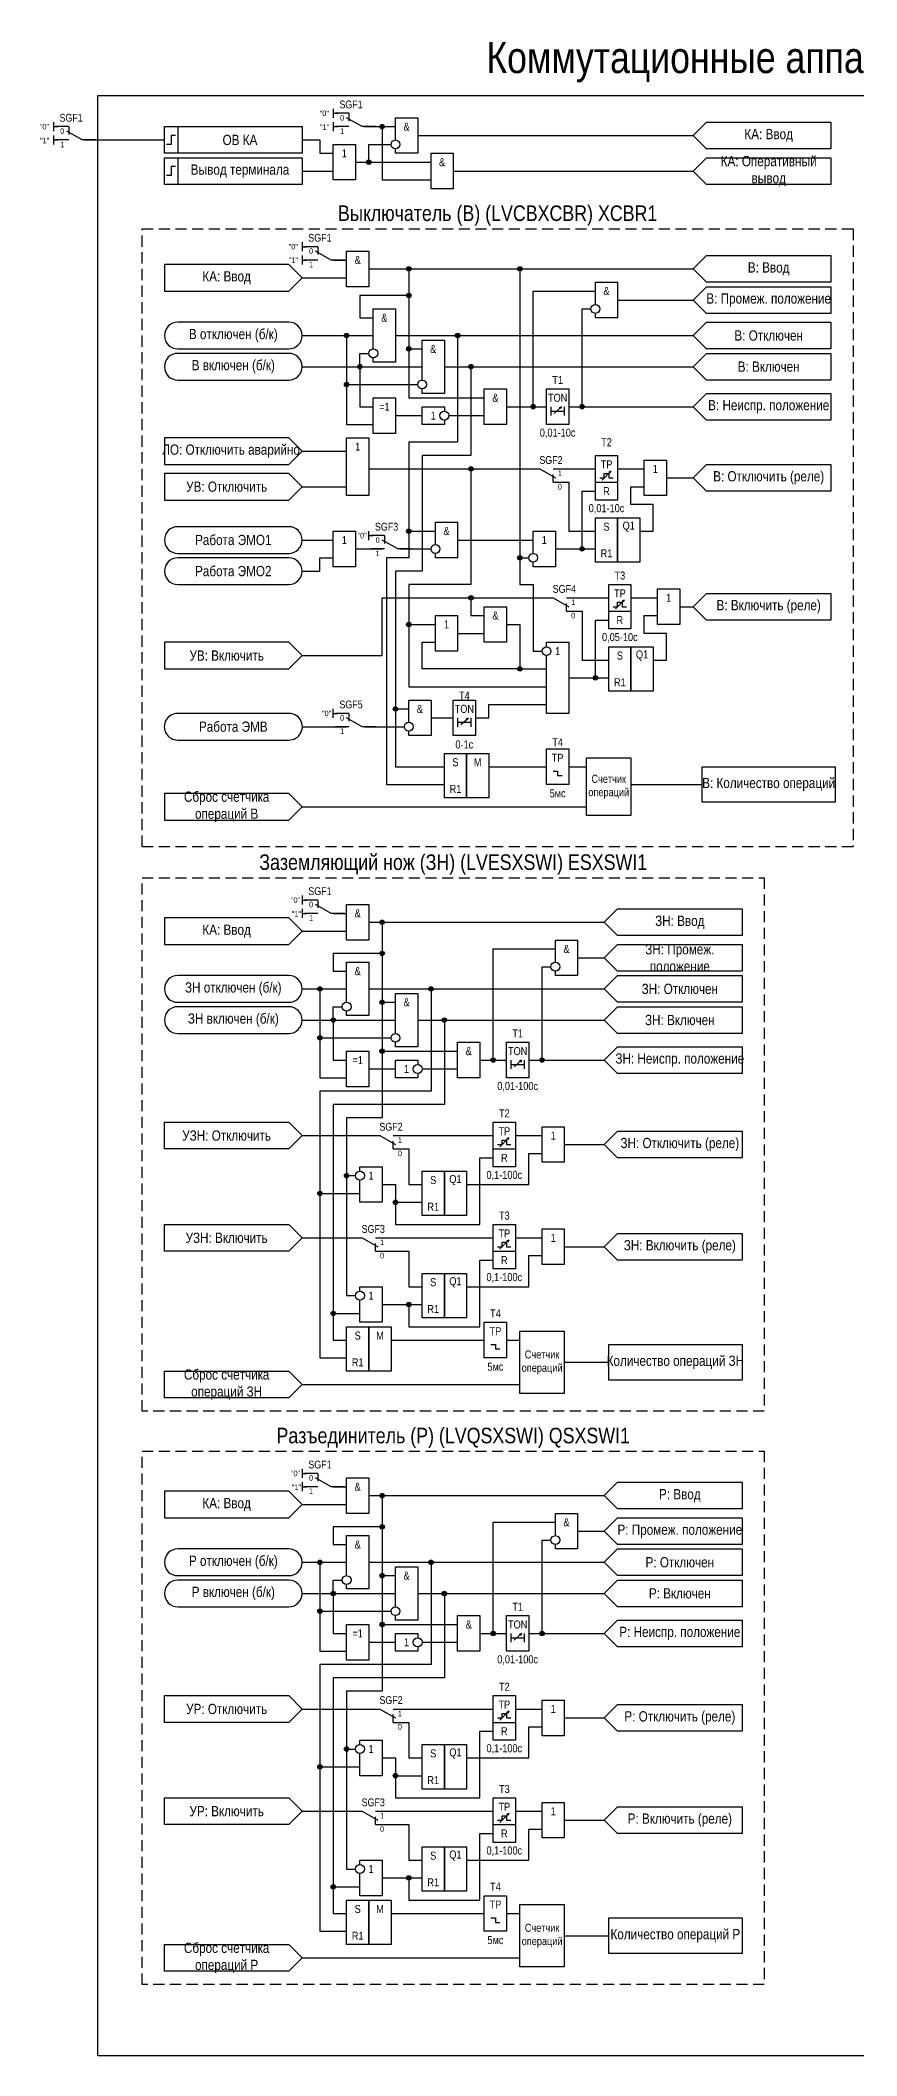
# Model space of a CAD drawing. Header units: millimetres. Extents: x -2266 to 475, y 0 to 470.
# Drawn here: x -710.9 to -527.2, y 8 to 461.4 of the extents above; entities that cross this region are included whole.
import ezdxf
from ezdxf.enums import TextEntityAlignment as Align

# ---------------------------------------------------------------- set-up
doc = ezdxf.new("R2010")
doc.units = ezdxf.units.MM
doc.linetypes.add('штриховая2', pattern=[0.375, 0.25, -0.125])
doc.layers.add('invisible', color=252, linetype='Continuous', plot=False)
doc.layers.add('TEXT', color=7, linetype='Continuous', lineweight=25)
doc.layers.add('Основная', color=7, linetype='Continuous')
doc.styles.add('2.5_Gost_RD', font='ARIALN.TTF', dxfattribs={"height": 2.5})
doc.styles.add('3.5_Gost_RD', font='ARIALN.TTF', dxfattribs={"height": 3.5})
doc.styles.add('Вывод', font='ARIALN.TTF', dxfattribs={"height": 2.5})
doc.styles.add('Компонент', font='ARIALN.TTF', dxfattribs={"height": 3.5})

# ---------------------------------------------------------------- blocks, each defined once
blk = doc.blocks.new('*U958')
at = {"layer": 'Основная', "color": 0}
blk.add_line((0, 0), (7, 4), dxfattribs=at)
at = {"layer": 'Основная', "ltscale": 0.35}
blk.add_line((6, 6), (6, 2.5), dxfattribs=at)
blk = doc.blocks.new('*U1053')
at = {"layer": 'Основная', "color": 0}
for p, q in [((-3, 6), (-9, 6)), ((-3, 0), (-9, 0)), ((9, 0), (3, 0))]:
    blk.add_line(p, q, dxfattribs=at)
at = {"layer": 'Основная', "ltscale": 0.25, "xscale": -1}
blk.add_blockref('*U958', (3, 0), dxfattribs=at)
at = {"layer": 'Основная'}
for tag, height, style, p in [('ОУ', 3.5, 'Компонент', (-2, 10)), ('В1', 2.5, 'Вывод', (-13, 6)), ('В2', 2.5, 'Вывод', (-6, 4)), ('В3', 2.5, 'Вывод', (-6, -2))]:
    blk.add_attdef(tag, text='', height=height, dxfattribs=dict(at, style=style)).set_placement(p, align=Align.MIDDLE_CENTER)
blk = doc.blocks.new('Точка')
at = {"ltscale": 100}
h = blk.add_hatch(color=256, dxfattribs=at)
h.dxf.hatch_style = 1
edge = h.paths.add_edge_path()
edge.add_arc((0, 0), 0.5, 0, 360)
blk.add_circle((0, 0), 0.5, dxfattribs=at)
blk = doc.blocks.new('*U985')
at = {"layer": 'Основная', "color": 0}
for p, q in [((-3, 6), (-9, 6)), ((-3, 0), (-9, 0)), ((9, 0), (3, 0))]:
    blk.add_line(p, q, dxfattribs=at)
at = {"layer": 'Основная', "ltscale": 0.25, "xscale": -1}
blk.add_blockref('*U958', (3, 0), dxfattribs=at)
at = {"layer": 'Основная'}
for tag, height, style, p in [('ОУ', 3.5, 'Компонент', (-2, 10)), ('В1', 2.5, 'Вывод', (-14, 6)), ('В2', 2.5, 'Вывод', (-6, 4)), ('В3', 2.5, 'Вывод', (-6, -2))]:
    blk.add_attdef(tag, text='', height=height, dxfattribs=dict(at, style=style)).set_placement(p, align=Align.MIDDLE_CENTER)
blk = doc.blocks.new('*U1048')
at = {"layer": 'Основная', "color": 0}
for p, q in [((-9, 0), (-3, 0)), ((3, 6), (9, 6)), ((3, 0), (9, 0))]:
    blk.add_line(p, q, dxfattribs=at)
at = {"layer": 'Основная', "ltscale": 0.25}
blk.add_blockref('*U958', (-3, 0), dxfattribs=at)
at = {"layer": 'Основная'}
for tag, height, style, p in [('В2', 2.5, 'Вывод', (6, 8)), ('В3', 2.5, 'Вывод', (6, 2)), ('В1', 2.5, 'Вывод', (14, 6)), ('ОУ', 3.5, 'Компонент', (2, -4))]:
    blk.add_attdef(tag, text='', height=height, dxfattribs=dict(at, style=style)).set_placement(p, align=Align.MIDDLE_CENTER)
blk = doc.blocks.new('*U1049')
at = {"layer": 'Основная', "color": 0}
for p, q in [((-9, 0), (-3, 0)), ((3, 6), (9, 6)), ((3, 0), (9, 0))]:
    blk.add_line(p, q, dxfattribs=at)
at = {"layer": 'Основная', "ltscale": 0.25}
blk.add_blockref('*U958', (-3, 0), dxfattribs=at)
at = {"layer": 'Основная'}
for tag, height, style, p in [('В2', 2.5, 'Вывод', (6, 8)), ('В3', 2.5, 'Вывод', (6, 2)), ('В1', 2.5, 'Вывод', (14, 6)), ('ОУ', 3.5, 'Компонент', (2, -4))]:
    blk.add_attdef(tag, text='', height=height, dxfattribs=dict(at, style=style)).set_placement(p, align=Align.MIDDLE_CENTER)

msp = doc.modelspace()

# ---------------------------------------------------------------- linework, layer by layer
at = {"ltscale": 100}
for p, q in [((-645, 446), (-645, 444)), ((-645, 445), (-644, 445)), ((-645, 443), (-645, 441)), ((-645, 442), (-644, 442)), ((-645, 436), (-645, 436)), ((-652, 416), (-652, 414)), ((-652, 415), (-651, 415)), ((-652, 413), (-652, 411)), ((-652, 412), (-651, 412)), ((-592, 379), (-592, 379)), ((-584.5, 362.5), (-582.5, 364.5)), ((-582.5, 364.5), (-583.01, 364.25)), ((-582.5, 364.5), (-582.74, 364.02)), ((-637, 349), (-637, 351)), ((-637, 350), (-636, 350)), ((-581.5, 333.5), (-579.5, 335.5)), ((-579.5, 335.5), (-580.01, 335.25)), ((-579.5, 335.5), (-579.74, 335.02)), ((-645, 309), (-645, 311)), ((-645, 310), (-644, 310)), ((-613, 309), (-613, 309)), ((-652, 307), (-642, 307)), ((-638, 307), (-629, 307)), ((-594.5, 296), (-593.5, 296)), ((-652, 269), (-652, 267)), ((-652, 268), (-651, 268)), ((-652, 266), (-652, 264)), ((-652, 265), (-651, 265)), ((-601, 232), (-601, 232)), ((-607.5, 212.5), (-605.5, 214.5)), ((-605.5, 214.5), (-606.01, 214.25)), ((-605.5, 214.5), (-605.74, 214.02)), ((-607.5, 189.5), (-605.5, 191.5)), ((-605.5, 191.5), (-606.01, 191.25)), ((-605.5, 191.5), (-605.74, 191.02)), ((-608.5, 167), (-607.5, 167)), ((-652, 140), (-652, 138)), ((-652, 139), (-651, 139)), ((-652, 137), (-652, 135)), ((-652, 136), (-651, 136)), ((-601, 103), (-601, 103)), ((-607.5, 83.5), (-605.5, 85.5)), ((-605.5, 85.5), (-606.01, 85.25)), ((-605.5, 85.5), (-605.74, 85.02)), ((-607.5, 60.5), (-605.5, 62.5)), ((-605.5, 62.5), (-606.01, 62.25)), ((-605.5, 62.5), (-605.74, 62.02)), ((-608.5, 38), (-607.5, 38))]:
    msp.add_line(p, q, dxfattribs=at)
at = {"color": 6, "ltscale": 100}
for p, q in [((-708, 443), (-708, 441)), ((-708, 442), (-707, 442)), ((-708, 440), (-708, 438)), ((-708, 439), (-707, 439))]:
    msp.add_line(p, q, dxfattribs=at)
at = {"color": 7, "ltscale": 100}
for p, q in [((-595.3, 377.46), (-593.63, 378.95)), ((-593.63, 378.95), (-594.15, 378.73)), ((-593.63, 378.95), (-593.89, 378.48)), ((-616.3, 307.46), (-614.63, 308.95)), ((-614.63, 308.95), (-615.15, 308.73)), ((-614.63, 308.95), (-614.89, 308.48)), ((-604.3, 230.46), (-602.63, 231.95)), ((-602.63, 231.95), (-603.15, 231.73)), ((-602.63, 231.95), (-602.89, 231.48)), ((-604.3, 101.46), (-602.63, 102.95)), ((-602.63, 102.95), (-603.15, 102.73)), ((-602.63, 102.95), (-602.89, 102.48))]:
    msp.add_line(p, q, dxfattribs=at)
at = {"color": 2, "ltscale": 100}
msp.add_lwpolyline([(-698, 449), (-403, 449), (-403, 8), (-698, 8)], close=True, dxfattribs=at)
at = {"ltscale": 100}
for points in [[(-683, 442), (-652, 442), (-652, 436), (-683, 436)], [(-683, 442), (-680, 442), (-680, 436), (-683, 436)], [(-645, 438), (-640, 438), (-640, 430), (-645, 430)], [(-623, 436), (-618, 436), (-618, 428), (-623, 428)], [(-683, 435), (-652, 435), (-652, 429), (-683, 429)], [(-683, 435), (-680, 435), (-680, 429), (-683, 429)], [(-642, 414), (-637, 414), (-637, 406), (-642, 406)], [(-683, 411), (-683, 405), (-655, 405), (-652, 408), (-655, 411)], [(-636, 381), (-631, 381), (-631, 373), (-636, 373)], [(-611, 383), (-606, 383), (-606, 375), (-611, 375)], [(-597, 383), (-592, 383), (-592, 375), (-597, 375)], [(-683, 372), (-683, 366), (-655, 366), (-652, 369), (-655, 372)], [(-642, 372), (-637, 372), (-637, 359), (-642, 359)], [(-586, 368), (-581, 368), (-581, 358), (-586, 358)], [(-683, 364), (-683, 358), (-655, 358), (-652, 361), (-655, 364)], [(-575, 367), (-570, 367), (-570, 359), (-575, 359)], [(-586, 362), (-581, 362), (-581, 358), (-586, 358)], [(-586, 354), (-581, 354), (-581, 344), (-586, 344)], [(-581, 354), (-576, 354), (-576, 344), (-581, 344)], [(-645, 351), (-640, 351), (-640, 343), (-645, 343)], [(-583, 339), (-578, 339), (-578, 329), (-583, 329)], [(-572, 338), (-567, 338), (-567, 330), (-572, 330)], [(-622, 332), (-617, 332), (-617, 324), (-622, 324)], [(-611, 334), (-606, 334), (-606, 326), (-611, 326)], [(-583, 333), (-578, 333), (-578, 329), (-583, 329)], [(-683, 326), (-683, 320), (-655, 320), (-652, 323), (-655, 326)], [(-583, 325), (-578, 325), (-578, 315), (-583, 315)], [(-578, 325), (-573, 325), (-573, 315), (-578, 315)], [(-618, 313), (-613, 313), (-613, 305), (-618, 305)], [(-620, 301), (-615, 301), (-615, 291), (-620, 291)], [(-615, 301), (-610, 301), (-610, 291), (-615, 291)], [(-597, 302), (-592, 302), (-592, 294), (-597, 294)], [(-588, 300), (-578, 300), (-578, 287), (-588, 287)], [(-562, 298), (-532, 298), (-532, 290), (-562, 290)], [(-683, 292), (-683, 286), (-655, 286), (-652, 289), (-655, 292)], [(-683, 264), (-683, 258), (-655, 258), (-652, 261), (-655, 264)], [(-642, 267), (-637, 267), (-637, 259), (-642, 259)], [(-617, 236), (-612, 236), (-612, 228), (-617, 228)], [(-606, 236), (-601, 236), (-601, 228), (-606, 228)], [(-642, 234), (-637, 234), (-637, 226), (-642, 226)], [(-683, 218), (-655, 218), (-652, 215), (-655, 212), (-683, 212)], [(-609, 218), (-604, 218), (-604, 208), (-609, 208)], [(-598, 217), (-593, 217), (-593, 209), (-598, 209)], [(-609, 212), (-604, 212), (-604, 208), (-609, 208)], [(-625, 207), (-620, 207), (-620, 197), (-625, 197)], [(-620, 207), (-615, 207), (-615, 197), (-620, 197)], [(-683, 195), (-655, 195), (-652, 192), (-655, 189), (-683, 189)], [(-609, 195), (-604, 195), (-604, 185), (-609, 185)], [(-598, 194), (-593, 194), (-593, 186), (-598, 186)], [(-609, 189), (-604, 189), (-604, 185), (-609, 185)], [(-625, 184), (-620, 184), (-620, 174), (-625, 174)], [(-620, 184), (-615, 184), (-615, 174), (-620, 174)], [(-611, 173), (-606, 173), (-606, 165), (-611, 165)], [(-642, 172), (-637, 172), (-637, 162), (-642, 162)], [(-637, 172), (-632, 172), (-632, 162), (-637, 162)], [(-603, 171), (-593, 171), (-593, 157), (-603, 157)], [(-583, 168), (-553, 168), (-553, 160), (-583, 160)], [(-683, 162), (-655, 162), (-652, 159), (-655, 156), (-683, 156)], [(-642, 138), (-637, 138), (-637, 130), (-642, 130)], [(-683, 135), (-683, 129), (-655, 129), (-652, 132), (-655, 135)], [(-642, 105), (-637, 105), (-637, 97), (-642, 97)], [(-617, 107), (-612, 107), (-612, 99), (-617, 99)], [(-606, 107), (-601, 107), (-601, 99), (-606, 99)], [(-683, 89), (-655, 89), (-652, 86), (-655, 83), (-683, 83)], [(-609, 89), (-604, 89), (-604, 79), (-609, 79)], [(-598, 88), (-593, 88), (-593, 80), (-598, 80)], [(-609, 83), (-604, 83), (-604, 79), (-609, 79)], [(-625, 78), (-620, 78), (-620, 68), (-625, 68)], [(-620, 78), (-615, 78), (-615, 68), (-620, 68)], [(-683, 66), (-655, 66), (-652, 63), (-655, 60), (-683, 60)], [(-609, 66), (-604, 66), (-604, 56), (-609, 56)], [(-598, 65), (-593, 65), (-593, 57), (-598, 57)], [(-609, 60), (-604, 60), (-604, 56), (-609, 56)], [(-625, 55), (-620, 55), (-620, 45), (-625, 45)], [(-620, 55), (-615, 55), (-615, 45), (-620, 45)], [(-642, 43), (-637, 43), (-637, 33), (-642, 33)], [(-637, 43), (-632, 43), (-632, 33), (-637, 33)], [(-611, 44), (-606, 44), (-606, 36), (-611, 36)], [(-603, 42), (-593, 42), (-593, 28), (-603, 28)], [(-583, 39), (-553, 39), (-553, 31), (-583, 31)], [(-683, 33), (-655, 33), (-652, 30), (-655, 27), (-683, 27)]]:
    msp.add_lwpolyline(points, close=True, dxfattribs=at)
at = {"lineweight": 30, "ltscale": 100}
for points in [[(-680.5, 440), (-681.5, 440), (-681.5, 438), (-682.5, 438)], [(-680.5, 433), (-681.5, 433), (-681.5, 431), (-682.5, 431)]]:
    msp.add_lwpolyline(points, dxfattribs=at)
at = {"ltscale": 100}
for points in [[(-638, 442), (-631, 442)], [(-638, 442), (-634, 442), (-634, 430), (-623, 430)], [(-631, 439), (-631, 444), (-626, 444), (-626, 436), (-631, 436), (-631, 437)], [(-626, 440), (-564, 440)], [(-564, 440), (-561, 443), (-533, 443), (-533, 437), (-561, 437), (-564, 440)], [(-652, 439), (-648, 439), (-648, 436), (-645, 436)], [(-640, 434), (-637, 434), (-637, 438), (-632, 438)], [(-652, 432), (-645, 432)], [(-640, 434), (-623, 434)], [(-618, 432), (-564, 432)], [(-564, 432), (-561, 435), (-533, 435), (-533, 429), (-561, 429), (-564, 432)], [(-564, 410), (-561, 413), (-533, 413), (-533, 407), (-561, 407), (-564, 410)], [(-645, 412), (-642, 412)], [(-637, 410), (-628, 410), (-628, 404), (-639, 404), (-639, 399), (-636, 399)], [(-637, 410), (-564, 410)], [(-637, 410), (-603, 410), (-603, 345), (-601, 345)], [(-637, 410), (-603, 410), (-603, 339), (-600, 339), (-600, 324), (-598, 324)], [(-637, 410), (-628, 410), (-628, 392), (-625, 392)], [(-637, 410), (-628, 410), (-628, 381), (-611, 381)], [(-652, 408), (-642, 408)], [(-606, 379), (-600, 379), (-600, 405), (-586, 405)], [(-586, 402), (-586, 407), (-581, 407), (-581, 399), (-586, 399), (-586, 400)], [(-564, 403), (-561, 406), (-533, 406), (-533, 400), (-561, 400), (-564, 403)], [(-636, 392), (-636, 401), (-631, 401), (-631, 389), (-636, 389), (-636, 390)], [(-592, 379), (-589, 379), (-589, 401), (-587, 401)], [(-581, 403), (-564, 403)], [(-652, 395), (-636, 395)], [(-652, 395), (-642, 395), (-642, 384), (-626, 384)], [(-652, 395), (-642, 395), (-642, 375), (-636, 375)], [(-631, 395), (-617, 395), (-617, 371), (-628, 371), (-628, 345), (-633, 345), (-633, 294), (-620, 294)], [(-631, 395), (-617, 395), (-617, 371), (-628, 371), (-628, 351), (-622, 351)], [(-631, 395), (-564, 395)], [(-564, 395), (-561, 398), (-533, 398), (-533, 392), (-561, 392), (-564, 395)], [(-652, 388), (-639, 388), (-639, 391), (-637, 391)], [(-625, 385), (-625, 394), (-620, 394), (-620, 382), (-625, 382), (-625, 383)], [(-564, 388), (-561, 391), (-533, 391), (-533, 385), (-561, 385), (-564, 388)], [(-652, 388), (-625, 388)], [(-652, 388), (-639, 388), (-639, 379), (-636, 379)], [(-620, 388), (-614, 388), (-614, 368), (-625, 368), (-625, 342), (-631, 342), (-631, 298), (-620, 298)], [(-620, 388), (-614, 388), (-614, 368), (-625, 368), (-625, 342), (-631, 342), (-631, 311), (-628, 311)], [(-620, 388), (-564, 388)], [(-564, 379), (-561, 382), (-533, 382), (-533, 376), (-561, 376), (-564, 379)], [(-631, 377), (-625, 377)], [(-620, 376), (-620, 375), (-625, 375), (-625, 379), (-620, 379), (-620, 378)], [(-619, 377), (-611, 377)], [(-606, 379), (-597, 379)], [(-596, 379), (-596, 377)], [(-596, 378), (-593, 378)], [(-593, 379), (-593, 377)], [(-592, 379), (-564, 379)], [(-652, 369), (-645, 369), (-645, 369), (-642, 369)], [(-637, 365), (-614, 365), (-614, 339), (-628, 339), (-628, 330), (-622, 330)], [(-637, 365), (-599, 365)], [(-637, 365), (-614, 365), (-614, 339), (-628, 339), (-628, 316), (-597, 316)], [(-595, 365), (-586, 365)], [(-585, 363), (-584, 363), (-584, 364), (-583, 364), (-583, 363), (-582, 363)], [(-581, 365), (-575, 365)], [(-570, 363), (-564, 363)], [(-564, 363), (-561, 366), (-533, 366), (-533, 360), (-561, 360), (-564, 363)], [(-652, 361), (-648, 361), (-648, 361), (-642, 361)], [(-595, 362), (-592, 362), (-592, 351), (-586, 351)], [(-595, 347), (-589, 347), (-589, 360), (-586, 360)], [(-576, 351), (-573, 351), (-573, 357), (-578, 357), (-578, 361), (-575, 361)], [(-622, 348), (-622, 353), (-617, 353), (-617, 345), (-622, 345), (-622, 346)], [(-600, 346), (-600, 351), (-595, 351), (-595, 343), (-600, 343), (-600, 344)], [(-652, 349), (-645, 349)], [(-652, 342), (-648, 342), (-648, 345), (-645, 345)], [(-640, 347), (-634, 347)], [(-630, 347), (-623, 347)], [(-617, 349), (-600, 349)], [(-595, 347), (-586, 347)], [(-652, 323), (-634, 323), (-634, 336), (-596, 336)], [(-637, 323), (-634, 323), (-634, 336), (-614, 336), (-614, 332), (-611, 332)], [(-592, 336), (-583, 336)], [(-578, 336), (-572, 336)], [(-564, 334), (-561, 337), (-533, 337), (-533, 331), (-561, 331), (-564, 334)], [(-592, 333), (-589, 333), (-589, 322), (-583, 322)], [(-582, 334), (-581, 334), (-581, 335), (-580, 335), (-580, 334), (-579, 334)], [(-573, 322), (-570, 322), (-570, 328), (-575, 328), (-575, 332), (-572, 332)], [(-567, 334), (-564, 334)], [(-606, 330), (-603, 330), (-603, 320), (-625, 320), (-625, 326), (-622, 326)], [(-617, 328), (-611, 328)], [(-606, 330), (-603, 330), (-603, 320), (-597, 320)], [(-592, 318), (-586, 318), (-586, 331), (-583, 331)], [(-597, 325), (-597, 326), (-592, 326), (-592, 310), (-597, 310), (-597, 323)], [(-592, 318), (-583, 318)], [(-628, 308), (-628, 313), (-623, 313), (-623, 305), (-628, 305), (-628, 306)], [(-623, 309), (-618, 309)], [(-617, 309), (-617, 307)], [(-614, 309), (-614, 307)], [(-613, 309), (-610, 309), (-610, 312), (-597, 312)], [(-617, 308), (-614, 308)], [(-610, 298), (-597, 298)], [(-595.5, 297), (-594.5, 297)], [(-594.5, 297), (-594.5, 296)], [(-592, 298), (-588, 298)], [(-578, 294), (-562, 294)], [(-652, 289), (-588, 289)], [(-645, 265), (-642, 265)], [(-637, 263), (-634, 263), (-634, 256), (-645, 256), (-645, 252), (-642, 252)], [(-637, 263), (-634, 263), (-634, 256), (-634, 256), (-634, 219), (-642, 219), (-642, 179), (-640, 179)], [(-637, 263), (-634, 263), (-634, 256), (-634, 256), (-634, 219), (-642, 219), (-642, 206), (-640, 206)], [(-637, 263), (-584, 263)], [(-637, 263), (-634, 263), (-634, 245), (-631, 245)], [(-637, 263), (-634, 263), (-634, 234), (-617, 234)], [(-584, 263), (-581, 266), (-553, 266), (-553, 260), (-581, 260), (-584, 263)], [(-652, 261), (-642, 261)], [(-595, 254), (-595, 259), (-590, 259), (-590, 251), (-595, 251), (-595, 252)], [(-642, 245), (-642, 254), (-637, 254), (-637, 242), (-642, 242), (-642, 243)], [(-612, 232), (-609, 232), (-609, 257), (-595, 257)], [(-590, 255), (-584, 255)], [(-584, 255), (-581, 258), (-553, 258), (-553, 252), (-581, 252), (-584, 255)], [(-601, 232), (-598, 232), (-598, 253), (-596, 253)], [(-584, 248), (-581, 251), (-553, 251), (-553, 245), (-581, 245), (-584, 248)], [(-652, 248), (-642, 248)], [(-652, 248), (-648, 248), (-648, 237), (-632, 237)], [(-652, 248), (-648, 248), (-648, 228), (-642, 228)], [(-637, 248), (-623, 248), (-623, 225), (-648, 225), (-648, 165), (-642, 165)], [(-637, 248), (-623, 248), (-623, 225), (-648, 225), (-648, 202), (-639, 202)], [(-637, 248), (-584, 248)], [(-631, 238), (-631, 247), (-626, 247), (-626, 235), (-631, 235), (-631, 236)], [(-652, 241), (-645, 241), (-645, 244), (-643, 244)], [(-652, 241), (-631, 241)], [(-652, 241), (-645, 241), (-645, 232), (-642, 232)], [(-626, 241), (-620, 241), (-620, 222), (-645, 222), (-645, 169), (-642, 169)], [(-626, 241), (-620, 241), (-620, 222), (-645, 222), (-645, 175), (-639, 175)], [(-626, 241), (-584, 241)], [(-584, 241), (-581, 244), (-553, 244), (-553, 238), (-581, 238), (-584, 241)], [(-626, 229), (-626, 228), (-631, 228), (-631, 232), (-626, 232), (-626, 231)], [(-612, 232), (-606, 232)], [(-605, 232), (-605, 230)], [(-602, 232), (-602, 230)], [(-601, 232), (-584, 232)], [(-584, 232), (-581, 235), (-553, 235), (-553, 229), (-581, 229), (-584, 232)], [(-637, 230), (-631, 230)], [(-625, 230), (-617, 230)], [(-605, 231), (-602, 231)], [(-652, 215), (-635, 215)], [(-631, 215), (-609, 215)], [(-608, 213), (-607, 213), (-607, 214), (-606, 214), (-606, 213), (-605, 213)], [(-604, 215), (-598, 215)], [(-584, 213), (-581, 216), (-553, 216), (-553, 210), (-581, 210), (-584, 213)], [(-634, 204), (-631, 204), (-631, 195), (-612, 195), (-612, 210), (-609, 210)], [(-631, 212), (-628, 212), (-628, 204), (-625, 204)], [(-615, 204), (-601, 204), (-601, 211), (-598, 211)], [(-593, 213), (-584, 213)], [(-639, 207), (-639, 208), (-634, 208), (-634, 200), (-639, 200), (-639, 205)], [(-634, 204), (-631, 204), (-631, 200), (-625, 200)], [(-652, 192), (-639, 192)], [(-635, 192), (-609, 192)], [(-608, 190), (-607, 190), (-607, 191), (-606, 191), (-606, 190), (-605, 190)], [(-604, 192), (-598, 192)], [(-584, 190), (-581, 193), (-553, 193), (-553, 187), (-581, 187), (-584, 190)], [(-635, 189), (-628, 189), (-628, 181), (-625, 181)], [(-634, 177), (-628, 177), (-628, 172), (-612, 172), (-612, 187), (-609, 187)], [(-615, 181), (-601, 181), (-601, 188), (-598, 188)], [(-593, 190), (-584, 190)], [(-639, 180), (-639, 181), (-634, 181), (-634, 173), (-639, 173), (-639, 178)], [(-634, 177), (-625, 177)], [(-632, 169), (-611, 169)], [(-609.5, 168), (-608.5, 168)], [(-608.5, 168), (-608.5, 167)], [(-606, 169), (-603, 169)], [(-593, 164), (-583, 164)], [(-652, 159), (-603, 159)], [(-584, 134), (-581, 137), (-553, 137), (-553, 131), (-581, 131), (-584, 134)], [(-652, 132), (-642, 132)], [(-645, 136), (-642, 136)], [(-637, 134), (-634, 134), (-634, 127), (-645, 127), (-645, 123), (-642, 123)], [(-637, 134), (-634, 134), (-634, 127), (-634, 127), (-634, 90), (-642, 90), (-642, 50), (-640, 50)], [(-637, 134), (-634, 134), (-634, 127), (-634, 127), (-634, 90), (-642, 90), (-642, 77), (-640, 77)], [(-637, 134), (-584, 134)], [(-637, 134), (-634, 134), (-634, 116), (-631, 116)], [(-637, 134), (-634, 134), (-634, 105), (-617, 105)], [(-612, 103), (-609, 103), (-609, 128), (-595, 128)], [(-595, 125), (-595, 130), (-590, 130), (-590, 122), (-595, 122), (-595, 123)], [(-584, 126), (-581, 129), (-553, 129), (-553, 123), (-581, 123), (-584, 126)], [(-642, 116), (-642, 125), (-637, 125), (-637, 113), (-642, 113), (-642, 114)], [(-601, 103), (-598, 103), (-598, 124), (-596, 124)], [(-590, 126), (-584, 126)], [(-652, 119), (-642, 119)], [(-652, 119), (-648, 119), (-648, 108), (-632, 108)], [(-652, 119), (-648, 119), (-648, 99), (-642, 99)], [(-637, 119), (-623, 119), (-623, 96), (-648, 96), (-648, 36), (-642, 36)], [(-637, 119), (-623, 119), (-623, 96), (-648, 96), (-648, 73), (-639, 73)], [(-637, 119), (-584, 119)], [(-631, 109), (-631, 118), (-626, 118), (-626, 106), (-631, 106), (-631, 107)], [(-584, 119), (-581, 122), (-553, 122), (-553, 116), (-581, 116), (-584, 119)], [(-652, 112), (-645, 112), (-645, 115), (-643, 115)], [(-584, 112), (-581, 115), (-553, 115), (-553, 109), (-581, 109), (-584, 112)], [(-652, 112), (-631, 112)], [(-652, 112), (-645, 112), (-645, 103), (-642, 103)], [(-626, 112), (-620, 112), (-620, 93), (-645, 93), (-645, 40), (-642, 40)], [(-626, 112), (-620, 112), (-620, 93), (-645, 93), (-645, 46), (-639, 46)], [(-626, 112), (-584, 112)], [(-584, 103), (-581, 106), (-553, 106), (-553, 100), (-581, 100), (-584, 103)], [(-637, 101), (-631, 101)], [(-626, 100), (-626, 99), (-631, 99), (-631, 103), (-626, 103), (-626, 102)], [(-625, 101), (-617, 101)], [(-612, 103), (-606, 103)], [(-605, 103), (-605, 101)], [(-605, 102), (-602, 102)], [(-602, 103), (-602, 101)], [(-601, 103), (-584, 103)], [(-584, 84), (-581, 87), (-553, 87), (-553, 81), (-581, 81), (-584, 84)], [(-652, 86), (-635, 86)], [(-631, 86), (-609, 86)], [(-631, 83), (-628, 83), (-628, 75), (-625, 75)], [(-615, 75), (-601, 75), (-601, 82), (-598, 82)], [(-608, 84), (-607, 84), (-607, 85), (-606, 85), (-606, 84), (-605, 84)], [(-604, 86), (-598, 86)], [(-593, 84), (-584, 84)], [(-639, 78), (-639, 79), (-634, 79), (-634, 71), (-639, 71), (-639, 76)], [(-634, 75), (-631, 75), (-631, 66), (-612, 66), (-612, 81), (-609, 81)], [(-634, 75), (-631, 75), (-631, 71), (-625, 71)], [(-584, 61), (-581, 64), (-553, 64), (-553, 58), (-581, 58), (-584, 61)], [(-652, 63), (-639, 63)], [(-635, 63), (-609, 63)], [(-635, 60), (-628, 60), (-628, 52), (-625, 52)], [(-615, 52), (-601, 52), (-601, 59), (-598, 59)], [(-608, 61), (-607, 61), (-607, 62), (-606, 62), (-606, 61), (-605, 61)], [(-604, 63), (-598, 63)], [(-593, 61), (-584, 61)], [(-634, 48), (-628, 48), (-628, 43), (-612, 43), (-612, 58), (-609, 58)], [(-639, 51), (-639, 52), (-634, 52), (-634, 44), (-639, 44), (-639, 49)], [(-634, 48), (-625, 48)], [(-632, 40), (-611, 40)], [(-609.5, 39), (-608.5, 39)], [(-608.5, 39), (-608.5, 38)], [(-606, 40), (-603, 40)], [(-593, 35), (-583, 35)], [(-652, 30), (-603, 30)]]:
    msp.add_lwpolyline(points, dxfattribs=at)
at = {"linetype": 'штриховая2', "ltscale": 10}
for points in [[(-528, 280), (-688, 280), (-688, 419), (-528, 419)], [(-548, 153), (-688, 153), (-688, 273), (-548, 273)], [(-548, 24), (-688, 24), (-688, 144), (-548, 144)]]:
    msp.add_lwpolyline(points, close=True, dxfattribs=at)
at = {"ltscale": 100}
for points in [[(-680, 392), (-655, 392, 1), (-655, 398), (-680, 398, 1)], [(-680, 385), (-655, 385, 1), (-655, 391), (-680, 391, 1)], [(-680, 346), (-655, 346, 1), (-655, 352), (-680, 352, 1)], [(-680, 339), (-655, 339, 1), (-655, 345), (-680, 345, 1)], [(-680, 304), (-655, 304, 1.013985), (-655, 310), (-680, 310, 1.013985)], [(-680, 245), (-655, 245, 1), (-655, 251), (-680, 251, 1)], [(-680, 238), (-655, 238, 1), (-655, 244), (-680, 244, 1)], [(-680, 116), (-655, 116, 1), (-655, 122), (-680, 122, 1)], [(-680, 109), (-655, 109, 1), (-655, 115), (-680, 115, 1)]]:
    msp.add_lwpolyline(points, format="xyb", close=True, dxfattribs=at)
for centre in [(-631, 438), (-620, 377), (-622, 347), (-628, 307), (-626, 230), (-626, 101)]:
    msp.add_circle(centre, 1)
for centre in [(-586, 401), (-636, 391), (-625, 384), (-600, 345), (-597, 324), (-595, 253), (-642, 244), (-631, 237), (-639, 206), (-639, 179), (-595, 124), (-642, 115), (-631, 108), (-639, 77), (-639, 50)]:
    msp.add_circle(centre, 1, dxfattribs=at)
at = {"layer": 'invisible', "ltscale": 100}
msp.add_lwpolyline([(-701, 439), (-683, 439)], dxfattribs=at)

# ---------------------------------------------------------------- block references
at = {"ltscale": 100}
for p in [(-634, 442), (-637, 434), (-628, 410), (-603, 410), (-628, 404), (-614, 365), (-628, 351), (-603, 345), (-589, 347), (-614, 336), (-628, 330), (-603, 320), (-586, 318), (-631, 311), (-642, 206), (-631, 200), (-628, 177), (-642, 77), (-631, 71), (-628, 48)]:
    msp.add_blockref('Точка', p, dxfattribs=at)
at = {"color": 2, "ltscale": 100}
for p in [(-642, 395), (-617, 395), (-628, 392), (-639, 388), (-614, 388), (-642, 384), (-600, 379), (-589, 379), (-634, 263), (-634, 256), (-648, 248), (-634, 245), (-623, 248), (-645, 241), (-620, 241), (-648, 237), (-634, 234), (-609, 232), (-598, 232), (-648, 202), (-645, 175), (-634, 134), (-634, 127), (-648, 119), (-623, 119), (-634, 116), (-645, 112), (-620, 112), (-648, 108), (-634, 105), (-609, 103), (-598, 103), (-648, 73), (-645, 46)]:
    msp.add_blockref('Точка', p, dxfattribs=at)
at = {"ltscale": 100, "xscale": 0.5, "yscale": 0.5, "zscale": 0.5}
msp.add_blockref('*U1053', (-632, 347), dxfattribs=at).add_auto_attribs({'ОУ': 'SGF3', 'В1': '"0"', 'В2': '0', 'В3': '1'})
at = {"layer": 'Основная', "color": 6, "ltscale": 0.25, "xscale": 0.5, "yscale": 0.5, "zscale": 0.5}
msp.add_blockref('*U985', (-703, 439), dxfattribs=at).add_auto_attribs({'ОУ': 'SGF1', 'В1': '"0"', 'В2': '0', 'В3': '1'})
at = {"layer": 'Основная', "ltscale": 0.25, "xscale": 0.5, "yscale": 0.5, "zscale": 0.5}
for name, p, values in [('*U985', (-640, 442), {'ОУ': 'SGF1', 'В1': '"0"', 'В2': '0', 'В3': '1'}), ('*U985', (-647, 412), {'ОУ': 'SGF1', 'В1': '"0"', 'В2': '0', 'В3': '1'}), ('*U1053', (-640, 307), {'ОУ': 'SGF5', 'В1': '"0"', 'В2': '0', 'В3': '1'}), ('*U1053', (-647, 265), {'ОУ': 'SGF1', 'В1': '"0"', 'В2': '0', 'В3': '1'}), ('*U1053', (-647, 136), {'ОУ': 'SGF1', 'В1': '"0"', 'В2': '0', 'В3': '1'})]:
    msp.add_blockref(name, p, dxfattribs=at).add_auto_attribs(values)
at = {"layer": 'Основная', "ltscale": 0.25}
ref = msp.add_blockref('*U1048', (-597, 365), dxfattribs=dict(at, xscale=-0.5, yscale=0.5, zscale=0.5, rotation=180))
ref.add_attrib('ОУ', 'SGF2', dxfattribs={"height": 1.75, "style": 'Компонент'}).set_placement((-596, 367), align=Align.MIDDLE_CENTER)
ref.add_attrib('В2', '0', dxfattribs={"height": 1.25, "style": 'Вывод'}).set_placement((-594, 361), align=Align.MIDDLE_CENTER)
ref.add_attrib('В3', '1', dxfattribs={"height": 1.25, "style": 'Вывод'}).set_placement((-594, 364), align=Align.MIDDLE_CENTER)
ref = msp.add_blockref('*U1048', (-594, 336), dxfattribs=dict(at, xscale=-0.5, yscale=0.5, zscale=0.5, rotation=180))
ref.add_attrib('ОУ', 'SGF4', dxfattribs={"height": 1.75, "style": 'Компонент'}).set_placement((-593, 338), align=Align.MIDDLE_CENTER)
ref.add_attrib('В2', '0', dxfattribs={"height": 1.25, "style": 'Вывод'}).set_placement((-591, 332), align=Align.MIDDLE_CENTER)
ref.add_attrib('В3', '1', dxfattribs={"height": 1.25, "style": 'Вывод'}).set_placement((-591, 335), align=Align.MIDDLE_CENTER)
ref = msp.add_blockref('*U1049', (-633, 215), dxfattribs=dict(at, xscale=-0.5, yscale=0.5, zscale=0.5, rotation=180))
ref.add_attrib('ОУ', 'SGF2', dxfattribs={"height": 1.75, "style": 'Компонент'}).set_placement((-632, 217), align=Align.MIDDLE_CENTER)
ref.add_attrib('В2', '0', dxfattribs={"height": 1.25, "style": 'Вывод'}).set_placement((-630, 211), align=Align.MIDDLE_CENTER)
ref.add_attrib('В3', '1', dxfattribs={"height": 1.25, "style": 'Вывод'}).set_placement((-630, 214), align=Align.MIDDLE_CENTER)
ref = msp.add_blockref('*U1049', (-637, 192), dxfattribs=dict(at, xscale=-0.5, yscale=0.5, zscale=0.5, rotation=180))
ref.add_attrib('ОУ', 'SGF3', dxfattribs={"height": 1.75, "style": 'Компонент'}).set_placement((-636, 194), align=Align.MIDDLE_CENTER)
ref.add_attrib('В2', '0', dxfattribs={"height": 1.25, "style": 'Вывод'}).set_placement((-634, 188), align=Align.MIDDLE_CENTER)
ref.add_attrib('В3', '1', dxfattribs={"height": 1.25, "style": 'Вывод'}).set_placement((-634, 191), align=Align.MIDDLE_CENTER)
ref = msp.add_blockref('*U1049', (-633, 86), dxfattribs=dict(at, xscale=-0.5, yscale=0.5, zscale=0.5, rotation=180))
ref.add_attrib('ОУ', 'SGF2', dxfattribs={"height": 1.75, "style": 'Компонент'}).set_placement((-632, 88), align=Align.MIDDLE_CENTER)
ref.add_attrib('В2', '0', dxfattribs={"height": 1.25, "style": 'Вывод'}).set_placement((-630, 82), align=Align.MIDDLE_CENTER)
ref.add_attrib('В3', '1', dxfattribs={"height": 1.25, "style": 'Вывод'}).set_placement((-630, 85), align=Align.MIDDLE_CENTER)
ref = msp.add_blockref('*U1049', (-637, 63), dxfattribs=dict(at, xscale=-0.5, yscale=0.5, zscale=0.5, rotation=180))
ref.add_attrib('ОУ', 'SGF3', dxfattribs={"height": 1.75, "style": 'Компонент'}).set_placement((-636, 65), align=Align.MIDDLE_CENTER)
ref.add_attrib('В2', '0', dxfattribs={"height": 1.25, "style": 'Вывод'}).set_placement((-634, 59), align=Align.MIDDLE_CENTER)
ref.add_attrib('В3', '1', dxfattribs={"height": 1.25, "style": 'Вывод'}).set_placement((-634, 62), align=Align.MIDDLE_CENTER)

# ---------------------------------------------------------------- texts
at = {"color": 2, "ltscale": 100, "insert": (-550, 456.5), "char_height": 7, "width": 294, "attachment_point": 5, "style": '3.5_Gost_RD'}
msp.add_mtext('{\\C3;Коммутационные аппараты (КА)}', dxfattribs=at)
at = {"color": 0, "ltscale": 100, "char_height": 2.3, "width": 28, "attachment_point": 5, "style": '2.5_Gost_RD'}
for s, insert in [('{\\C256;ОВ КА}', (-666, 439)), ('{\\C256;Вывод терминала}', (-666, 432))]:
    msp.add_mtext(s, dxfattribs=dict(at, insert=insert))
at = {"ltscale": 100, "char_height": 1.25, "attachment_point": 1, "style": '3.5_Gost_RD'}
for insert in [(-648, 442.5), (-655, 412.6), (-654.34, 265.51), (-654.34, 136.51)]:
    msp.add_mtext_dynamic_manual_height_columns('"1"', width=2, gutter_width=17.5, heights=[0], dxfattribs=dict(at, insert=insert))
at = {"ltscale": 100, "attachment_point": 5, "style": '2.5_Gost_RD'}
for s, insert, char_height, width in [('&', (-628.5, 442), 1.8, 5), ('КА: Ввод', (-547, 440), 2.3, 28), ('1', (-642.5, 436), 1.8, 5), ('КА: Оперативный вывод', (-547, 432), 2.3, 28), ('&', (-620.5, 434), 1.8, 5), ('&', (-639.5, 412), 1.8, 5), ('В: Ввод', (-547, 410), 2.3, 28), ('&', (-583.5, 405), 1.8, 5), ('&', (-633.5, 399), 1.8, 5), ('&', (-622.5, 392), 1.8, 5), ('T1', (-594.5, 385), 1.8, 5), ('&', (-608.5, 381), 1.8, 5), ('TON', (-594.5, 381), 1.8, 5), ('=1', (-633.5, 379), 1.8, 5), ('1', (-622.5, 377), 1.8, 5), ('0,01-10с', (-594.5, 373), 1.8, 5), ('T2', (-583.5, 371), 1.8, 5), ('1', (-639.5, 370), 1.8, 5), ('TP', (-583.5, 366), 1.8, 5), ('1', (-572.5, 365), 1.8, 5), ('R', (-583.5, 360), 1.8, 5), ('0,01-10с', (-583.5, 356), 1.8, 5), ('1', (-642.5, 349), 1.8, 5), ('&', (-619.5, 351), 1.8, 5), ('1', (-597.5, 349), 1.8, 5), ('S', (-583.5, 352), 1.8, 5), ('Q1', (-578.5, 352), 1.8, 5), ('R1', (-583.5, 346), 1.8, 5), ('T3', (-580.5, 341), 1.8, 5), ('TP', (-580.5, 337), 1.8, 5), ('1', (-569.5, 336), 1.8, 5), ('&', (-608.5, 332), 1.8, 5), ('R', (-580.5, 331), 1.8, 5), ('1', (-619.5, 330), 1.8, 5), ('0,05-10с', (-580.5, 327), 1.8, 5), ('1', (-594.5, 324), 1.8, 5), ('S', (-580.5, 323), 1.8, 5), ('Q1', (-575.5, 323), 1.8, 5), ('R1', (-580.5, 317), 1.8, 5), ('T4', (-615.5, 314), 1.8, 5), ('&', (-625.5, 311), 1.8, 5), ('TON', (-615.5, 311), 1.8, 5), ('0-1с', (-615.5, 303), 1.8, 5), ('T4', (-594.5, 303.5), 1.8, 5), ('S', (-617.5, 299), 1.8, 5), ('М', (-612.5, 299), 1.8, 5), ('TP', (-594.5, 300), 1.8, 5), ('R1', (-617.5, 293), 1.8, 5), ('5мс', (-594.5, 292), 1.8, 5), ('&', (-639.5, 265), 1.8, 5), ('ЗН: Ввод', (-567, 263), 2.3, 28), ('&', (-592.5, 257), 1.8, 5), ('ЗН: Промеж. положение', (-567, 255), 2.3, 28), ('ЗН отключен (б/к)', (-667.5, 248), 2.3, 31), ('&', (-639.5, 252), 1.8, 5), ('&', (-628.5, 245), 1.8, 5), ('ЗН: Отключен', (-567, 248), 2.3, 28), ('ЗН включен (б/к)', (-667.5, 241), 2.3, 31), ('ЗН: Включен', (-567, 241), 2.3, 28), ('T1', (-603.5, 238), 1.8, 5), ('=1', (-639.5, 232), 1.8, 5), ('&', (-614.5, 234), 1.8, 5), ('TON', (-603.5, 234), 1.8, 5), ('ЗН: Неиспр. положение', (-567, 232), 2.3, 28), ('1', (-628.5, 230), 1.8, 5), ('0,01-100с', (-603.5, 226), 1.8, 5), ('T2', (-606.5, 220), 1.8, 5), ('УЗН: Отключить', (-669, 215), 2.3, 28), ('TP', (-606.5, 216), 1.8, 5), ('1', (-595.5, 215), 1.8, 5), ('ЗН: Отключить (реле)', (-567, 213), 2.3, 28), ('R', (-606.5, 210), 1.8, 5), ('1', (-636.5, 206), 1.8, 5), ('S', (-622.5, 205), 1.8, 5), ('Q1', (-617.5, 205), 1.8, 5), ('0,1-100с', (-606.5, 206), 1.8, 5), ('R1', (-622.5, 199), 1.8, 5), ('T3', (-606.5, 197), 1.8, 5), ('УЗН: Включить', (-669, 192), 2.3, 28), ('TP', (-606.5, 193), 1.8, 5), ('1', (-595.5, 192), 1.8, 5), ('ЗН: Включить (реле)', (-567, 190), 2.3, 28), ('R', (-606.5, 187), 1.8, 5), ('S', (-622.5, 182), 1.8, 5), ('Q1', (-617.5, 182), 1.8, 5), ('0,1-100с', (-606.5, 183), 1.8, 5), ('1', (-636.5, 179), 1.8, 5), ('R1', (-622.5, 176), 1.8, 5), ('T4', (-608.5, 175), 1.8, 5), ('S', (-639.5, 170), 1.8, 5), ('М', (-634.5, 170), 1.8, 5), ('TP', (-608.5, 171), 1.8, 5), ('R1', (-639.5, 164), 1.8, 5), ('5мс', (-608.5, 163), 1.8, 5), ('Счетчик^Jопераций', (-598, 164), 1.8, 10), ('Количество операций ЗН', (-568, 164), 2.3, 30), ('Сброс счетчика операций ЗН', (-669, 159), 2.3, 28), ('&', (-639.5, 136), 1.8, 5), ('Р: Ввод', (-567, 134), 2.3, 28), ('&', (-592.5, 128), 1.8, 5), ('Р: Промеж. положение', (-567, 126), 2.3, 28), ('&', (-639.5, 123), 1.8, 5), ('Р отключен (б/к)', (-667.5, 119), 2.3, 31), ('Р: Отключен', (-567, 119), 2.3, 28), ('Р включен (б/к)', (-667.5, 112), 2.3, 31), ('&', (-628.5, 116), 1.8, 5), ('T1', (-603.5, 109), 1.8, 5), ('Р: Включен', (-567, 112), 2.3, 28), ('&', (-614.5, 105), 1.8, 5), ('TON', (-603.5, 105), 1.8, 5), ('Р: Неиспр. положение', (-567, 103), 2.3, 28), ('=1', (-639.5, 103), 1.8, 5), ('1', (-628.5, 101), 1.8, 5), ('0,01-100с', (-603.5, 97), 1.8, 5), ('T2', (-606.5, 91), 1.8, 5), ('УР: Отключить', (-669, 86), 2.3, 28), ('TP', (-606.5, 87), 1.8, 5), ('1', (-595.5, 86), 1.8, 5), ('R', (-606.5, 81), 1.8, 5), ('Р: Отключить (реле)', (-567, 84), 2.3, 28), ('1', (-636.5, 77), 1.8, 5), ('Q1', (-617.5, 76), 1.8, 5), ('0,1-100с', (-606.5, 77), 1.8, 5), ('S', (-622.5, 76), 1.8, 5), ('R1', (-622.5, 70), 1.8, 5), ('T3', (-606.5, 68), 1.8, 5), ('УР: Включить', (-669, 63), 2.3, 28), ('TP', (-606.5, 64), 1.8, 5), ('1', (-595.5, 63), 1.8, 5), ('Р: Включить (реле)', (-567, 61), 2.3, 28), ('0,1-100с', (-606.5, 54), 1.8, 5), ('R', (-606.5, 58), 1.8, 5), ('1', (-636.5, 50), 1.8, 5), ('S', (-622.5, 53), 1.8, 5), ('Q1', (-617.5, 53), 1.8, 5), ('R1', (-622.5, 47), 1.8, 5), ('T4', (-608.5, 46), 1.8, 5), ('S', (-639.5, 41), 1.8, 5), ('М', (-634.5, 41), 1.8, 5), ('TP', (-608.5, 42), 1.8, 5), ('Счетчик^Jопераций', (-598, 35), 1.8, 10), ('Количество операций Р', (-568, 35), 2.3, 30), ('Сброс счетчика операций Р', (-669, 30), 2.3, 28), ('R1', (-639.5, 35), 1.8, 5), ('5мс', (-608.5, 34), 1.8, 5)]:
    msp.add_mtext(s, dxfattribs=dict(at, insert=insert, char_height=char_height, width=width))
at = {"color": 6, "ltscale": 100, "insert": (-711, 439.5), "char_height": 1.25, "attachment_point": 1, "style": '3.5_Gost_RD'}
msp.add_mtext_dynamic_manual_height_columns('"1"', width=2, gutter_width=17.5, heights=[0], dxfattribs=at)
at = {"color": 30, "ltscale": 100, "char_height": 3.5, "attachment_point": 5, "style": '3.5_Gost_RD'}
for s, insert, width in [('Выключатель (В) (LVCBXCBR) {\\C6;XCBR1}', (-608, 422), 160), ('Заземляющий нож (ЗН) (LVESXSWI) {\\C6;ESXSWI1}', (-618, 276), 140), ('Разъединитель (Р) (LVQSXSWI) {\\C6;QSXSWI1}', (-618, 147), 140)]:
    msp.add_mtext(s, dxfattribs=dict(at, insert=insert, width=width))
at = {"layer": 'TEXT', "ltscale": 100, "attachment_point": 5, "style": '2.5_Gost_RD'}
for s, insert, char_height, width in [('КА: Ввод', (-669, 408), 2.3, 28), ('В: Промеж. положение', (-547, 403), 2.3, 28), ('В отключен (б/к)', (-667.5, 395), 2.3, 31), ('В: Отключен', (-547, 395), 2.3, 28), ('В включен (б/к)', (-667.5, 388), 2.3, 31), ('В: Включен', (-547, 388), 2.3, 28), ('В: Неиспр. положение', (-547, 379), 2.3, 28), ('ЛО: Отключить аварийно', (-668, 369), 2.3, 29.7284), ('В: Отключить (реле)', (-547, 363), 2.3, 28), ('УВ: Отключить', (-669, 361), 2.3, 28), ('Работа ЭМО1', (-667.5, 349), 2.3, 31), ('Работа ЭМО2', (-667.5, 342), 2.3, 31), ('В: Включить (реле)', (-547, 334), 2.3, 28), ('УВ: Включить', (-669, 323), 2.3, 28), ('Работа ЭМВ', (-667.5, 307), 2.3, 31), ('Счетчик^Jопераций', (-583, 293.5), 1.8, 10), ('В: Количество операций', (-547, 294), 2.3, 30), ('Сброс счетчика операций В', (-669, 289), 2.3, 28), ('КА: Ввод', (-669, 261), 2.3, 28), ('КА: Ввод', (-669, 132), 2.3, 28)]:
    msp.add_mtext(s, dxfattribs=dict(at, insert=insert, char_height=char_height, width=width))

doc.saveas('drawing.dxf')
